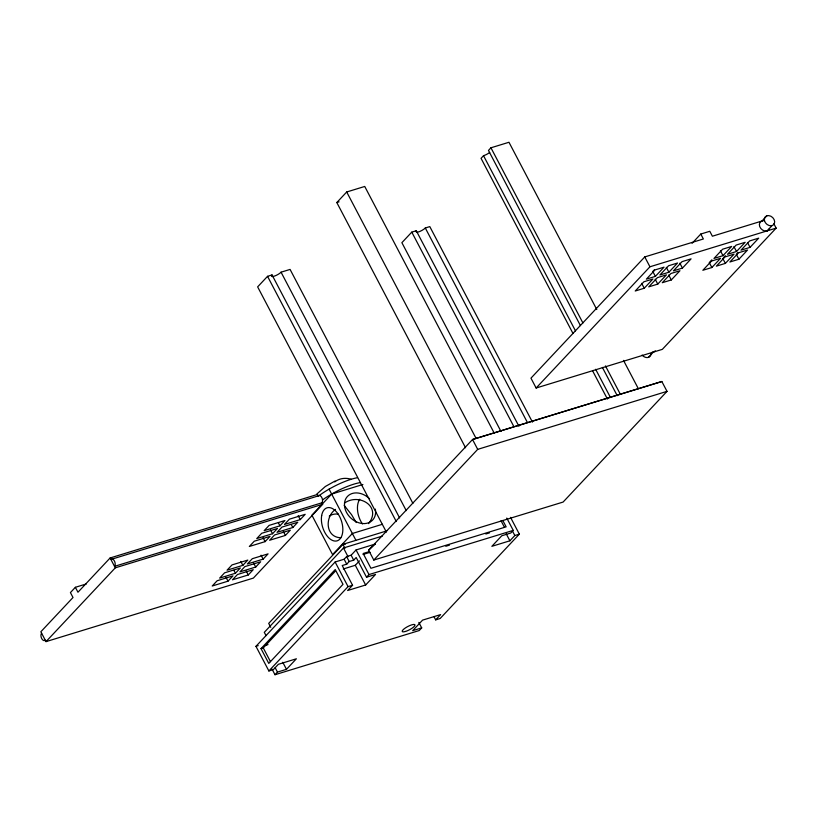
<?xml version="1.0" encoding="UTF-8"?>
<svg xmlns="http://www.w3.org/2000/svg" width="817" height="817" viewBox="0 0 817 817"><rect width="100%" height="100%" fill="white"/><g stroke="black" fill="none" stroke-linecap="round" stroke-linejoin="round"><path stroke-width="1.23" d="M368.579 523.636C381.958 506.714 359.337 492.804 344.651 502.966M399.605 517.907L272.041 274.941L267.537 276.33L257.641 286.869L386.39 532.092M465.557 447.757L336.808 202.534L346.704 191.985L364.739 186.46L494.071 432.816M75.378 587.3L70.425 592.57L73.009 597.503L40.85 631.766L46.028 641.621L253.372 578.089L322.644 504.293L321.867 502.812A4.034 2.308 73 0 0 321.786 497.522A4.034 2.308 73 0 0 318.242 495.919L317.466 494.438L110.121 557.97L77.962 592.233L75.378 587.3L86.347 583.941M518.928 426.26L416.282 230.751L411.778 232.13L401.882 242.68L500.964 431.396M489.71 152.411A5.76 1.471 -27.7 0 1 483.521 155.7L481.05 158.335L573.013 333.499M596.778 309.52L508.971 142.27L490.946 147.795L488.474 150.43L580.427 325.595M46.028 641.621L115.299 567.825L322.644 504.293M228.004 581.173L232.947 575.893L217.169 580.734L212.226 586.003L228.004 581.173L225.931 577.231M235.419 573.258L240.372 567.989L224.593 572.819L219.65 578.099L235.419 573.258L233.866 570.307M242.843 565.354L247.796 560.084L232.018 564.915L227.065 570.184L242.843 565.354L240.78 561.412M265.106 541.63L270.059 536.361L254.281 541.201L249.338 546.471L265.106 541.63L263.043 537.698M272.531 533.726L277.484 528.456L261.706 533.287L256.752 538.566L272.531 533.726L270.468 529.784M279.955 525.821L284.908 520.552L269.13 525.382L264.177 530.652L279.955 525.821L278.403 522.87M248.286 574.954L253.229 569.684L237.451 574.514L232.508 579.784L248.286 574.954L246.213 571.012M255.711 567.049L260.654 561.779L244.875 566.61L239.932 571.88L255.711 567.049L253.638 563.107M263.125 559.145L268.078 553.865L252.3 558.705L247.357 563.975L263.125 559.145L261.062 555.203M285.399 535.421L290.341 530.151L274.563 534.982L269.62 540.251L285.399 535.421L283.325 531.479M292.813 527.516L297.766 522.247L281.988 527.077L277.045 532.347L292.813 527.516L291.26 524.555M300.237 519.612L305.19 514.332L289.412 519.173L284.459 524.443L300.237 519.612L298.174 515.67M382.264 536.115L343.477 547.993L264.3 632.327L266.025 635.616M272.051 669.133L274.992 674.73L277.463 672.095L286.481 669.327L296.377 658.788L278.342 664.313L273.399 669.583L268.885 670.961L255.956 646.329L335.123 561.994L344.141 559.226L346.612 556.591L351.126 555.213L356.069 549.943L375.463 543.999M261.021 648.616L335.236 569.551L342.997 584.339L268.773 663.404L261.021 648.616L263.268 647.932L335.021 571.502M346.725 564.159L349.206 561.524L353.71 560.145L356.181 557.5L366.527 577.211L375.544 574.453L365.648 584.992L347.623 590.517L352.566 585.248L342.221 565.538L346.725 564.159L344.141 559.226M368.62 550.198L472.532 439.505L661.841 381.508L667.019 391.363L563.107 502.057L373.798 560.053L368.62 550.198L375.044 544.255M343.283 568.969L355.303 565.282L359.429 560.891M766.908 215.749L761.965 221.019L712.383 236.215L709.789 231.282L700.782 234.05L703.366 238.972L644.766 256.926L530.958 378.159L536.136 388.014L662.342 349.349L776.15 228.117L773.852 223.735M268.885 670.961L348.062 586.626L352.566 585.248M373.798 560.053L477.7 449.36L667.019 391.363M536.136 388.014L649.944 266.781L776.15 228.117M654.529 269.61L652.793 271.448L655.377 276.381L646.37 279.138L655.02 269.916L664.037 267.159L655.377 276.381M366.527 577.211L369.008 574.576L513.239 530.386L506.775 518.07M644.245 288.238L652.906 279.016L643.888 281.773L635.228 291.005L644.245 288.238L641.662 283.315M692.091 243.303L700.782 234.05M657.767 284.102L666.427 274.869L657.409 277.637L648.749 286.859L657.767 284.102L655.183 279.169M668.898 272.235L677.559 263.013L668.551 265.77L659.891 275.002L668.898 272.235L666.315 267.312M671.288 279.955L679.948 270.733L670.941 273.491L662.281 282.713L671.288 279.955L668.704 275.023M682.43 268.099L691.08 258.866L682.072 261.634L673.412 270.856L682.43 268.099L679.836 263.166M711.873 259.826L709.268 262.594L711.862 267.527L702.845 270.284L711.505 261.062L720.523 258.305L711.862 267.527M722.994 255.66L731.654 246.438L722.637 249.205L713.976 258.427L722.994 255.66L720.41 250.737M723.658 257.529L725.394 255.69M725.384 263.38L734.044 254.158L725.026 256.916L716.366 266.148L725.384 263.38L722.79 258.458M736.515 251.524L745.175 242.302L736.158 245.059L727.498 254.281L736.515 251.524L733.932 246.591M738.047 252.463L736.321 254.312L738.905 259.234L729.887 262.002L738.548 252.78L747.565 250.012L738.905 259.234M750.037 247.377L758.697 238.155L749.679 240.913L741.019 250.145L750.037 247.377L747.453 242.455M648.381 357.376L653.324 352.107M767.132 230.874L772.085 225.604M418.825 622.421L421.705 627.895L419.233 630.54L274.992 674.73M513.239 530.386L510.768 533.021L501.75 535.778L491.854 546.328L509.89 540.803L514.833 535.533L519.346 534.144L510.523 517.355M433.939 616.58L435.665 619.868L440.618 614.598L422.583 620.123L412.687 630.663L421.705 627.895M519.346 534.144L440.169 618.489L435.665 619.868M335.511 509.389C324.727 516.875 325.309 537.31 340.822 537.77M316.628 494.224L325.37 486.472L335.103 481.019M336.808 202.534L339.065 201.84M271.612 276.401A5.76 1.471 -27.7 0 0 275.993 275.472A5.76 1.471 -27.7 0 0 281.058 272.184L290.076 269.416L412.881 503.343M416.394 232.345A5.76 1.471 -27.7 0 0 425.3 227.994L429.803 226.605L532.449 422.113M661.841 381.508L472.532 439.505L477.7 449.36M112.123 559.073L318.242 495.919M362.911 484.491L331.661 494.071L311.869 515.149L332.56 554.569L352.352 533.491L382.407 524.279M321.867 502.812L114.523 566.344A4.034 2.308 73 0 0 114.441 561.054A4.034 2.308 73 0 0 110.898 559.451M386.778 530.887L342.926 544.326L268.701 623.391L270.764 627.333M369.253 551.618L363.167 553.487L370.928 568.275L506.152 526.842L502.823 520.5M363.054 554.457L370.081 552.312M445.796 546.267L449.432 545.153M485.839 534.001L489.485 532.888M255.956 646.329L258.213 645.634M265.739 645.297L267.996 644.603M345.356 544.163L342.926 544.326L344.988 548.268M344.223 505.488L351.545 514.669L356.243 522.563M644.766 256.926L649.944 266.781M623.483 360.379L638.312 388.626M490.946 147.795L582.909 322.96M605.448 365.904L620.287 394.151M602.384 367.405L617.213 395.653M483.521 155.7L575.485 330.865M595.654 369.284L610.493 397.542M592.591 370.795L607.419 399.043M425.3 227.994L527.343 422.358M411.778 232.13L513.822 426.505M346.704 191.985L476.045 438.341M512.535 531.152L514.833 535.533M501.035 520.766L504.355 527.098M506.193 533.767L509.89 540.803M281.058 272.184L406.243 510.625M267.537 276.33L396.286 521.552M329.077 489.138L355.803 540.057M356.069 549.943L369.008 574.576M351.126 555.213L353.71 560.145M355.303 565.282L365.648 584.992M343.477 547.993L348.073 556.755M346.612 556.591L349.206 561.524M335.123 561.994L348.062 586.626M282.784 662.291L286.481 669.327M275.166 667.714L277.463 672.095M263.268 647.932L270.478 661.658M110.121 557.97L115.299 567.825M322.603 499.861A32.557 8.313 -27.7 0 1 359.909 482.663M362.411 523.911A17.269 9.906 73 0 1 359.797 499.238M329.251 516.13A17.269 13.44 43.2 0 1 338.248 514.097M375.34 509.073A17.269 13.44 43.2 0 1 358.643 522.737A17.269 13.44 43.2 0 1 345.52 499.32A17.269 13.44 43.2 0 1 369.56 498.768M318.027 496.409A32.557 8.313 -27.7 0 1 357.325 477.741M334.704 481.907A51.798 29.718 73 0 1 351.198 479.252M45.252 640.14A4.034 2.308 73 0 1 41.708 638.537A4.034 2.308 73 0 1 41.626 633.236M655.234 350.759A5.76 4.483 43.2 0 1 652.078 352.301M769.563 228.454A5.76 4.483 43.2 0 1 760.862 228.556A5.76 4.483 43.2 0 1 763.221 220.835M650.986 353.72A5.76 4.483 43.2 0 1 647.769 357.519A5.76 4.483 43.2 0 1 642.111 355.058M415.792 231.385A5.76 1.471 -27.7 0 1 416.282 230.751M271.561 275.584A5.76 1.471 -27.7 0 1 272.041 274.941M321.684 515.476A17.269 9.906 73 0 0 335.123 541.079A17.269 9.906 73 0 0 339.535 516.415A17.269 9.906 73 0 0 321.684 515.476M405.528 631.449A7.2 1.838 -27.7 0 0 415.046 625.015A7.2 1.838 -27.7 0 0 405.283 627.997A7.2 1.838 -27.7 0 0 405.528 631.449M764.477 220.733A5.76 4.483 43.2 0 0 773.158 225.073A5.76 4.483 43.2 0 0 770.85 216.219A5.76 4.483 43.2 0 0 764.477 220.733"/></g></svg>
